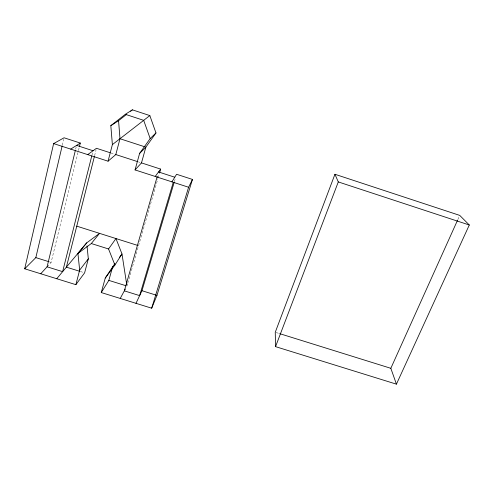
<?xml version="1.0" encoding="UTF-8"?>
<svg xmlns="http://www.w3.org/2000/svg" width="494" height="494" viewBox="0 0 494 494"><rect width="100%" height="100%" fill="white"/><g stroke="black" fill="none" stroke-linecap="round" stroke-linejoin="round"><path stroke-width="0.37" stroke-dasharray="2.47 1.85" d="M62.306 145.279L63.72 139.283M75.662 149.151L76.212 146.903M47.091 266.816L51.129 262.394L78.293 151.257M78.472 150.509L79.207 147.527M91.946 155.227L92.699 152.245M94.595 155.709L96.095 149.781M126.946 286.032L127.576 283.834M127.792 283.099L157.901 178.686M158.111 177.951L159.389 173.536M174.388 181.65L175.487 177.964M457.833 219.602L459.093 216.792M49.672 261.937L51.129 262.394M80.244 271.472L83.165 272.385M275.992 332.499L278.937 333.419M110.798 152.942L115.096 154.338M138.555 161.946L140.024 162.421"/><path stroke-width="0.74" d="M87.024 245.895L88.321 258.831L84.622 272.836L75.872 284.668L24.7 268.785L53.636 143.593L64.072 137.789L80.3 143.05L79.386 146.78M24.7 268.785L35.827 257.627L62.133 146.026M40.743 273.769L47.091 266.816L75.298 150.651M91.761 155.974L62.633 271.657L47.091 266.816M94.41 156.456L66.381 267.149L56.742 278.733M75.872 284.668L79.67 270.082L77.922 253.434L86.722 242.857L99.535 233.366L91.31 243.542L77.922 253.434M53.636 143.593L108.056 161.192L112.385 144.594L110.817 125.68L125.322 114.305L132.404 109.841L149.836 115.584L155.981 132.948L145.86 147.156L139.592 153.443L135.053 169.924L188.609 187.251L192.45 179.427L176.58 174.277L171.931 181.854M108.056 161.192L115.812 154.566L119.993 138.728L118.566 120.684L126.384 114.559M192.45 179.427L156.956 295.387L151.677 308.194L101.264 292.553L105.259 278.06L114.923 263.493M101.264 292.553L108.847 280.388L112.718 266.47M135.053 169.924L141.488 162.897L145.86 147.156L119.993 138.728L112.385 144.594M157.265 176.389L124.334 290.855L139.641 295.622L173.252 182.366M159.599 172.795L160.661 169.115L141.488 162.897M135.98 303.322L141.969 290.719L174.172 182.385M151.677 308.194L188.609 187.251M334.938 174.271L275.257 332.271L275.553 346.64L396.435 384.159L469.3 225.005L459.729 215.39L334.938 174.271L338.291 181.922L275.553 346.64M396.435 384.159L390.828 368.308L457.512 220.299M120.227 298.438L125.309 289.046M114.923 265.031L121.993 253.959L115.967 238.559L108.55 248.97L114.923 265.031L105.259 278.06M139.592 153.443L150.182 138.555L155.981 132.948M119.344 257.535L121.993 253.959L126.711 284.538M155.202 176.444L160.661 169.115M79.67 270.082L88.321 258.831M86.722 242.857L66.381 267.149L79.515 271.243M130.595 111.255L132.404 109.841M119.993 138.728L143.748 120.308M125.322 114.305L143.674 120.338L149.836 115.584M87.716 154.616L96.472 148.293L110.082 152.708M110.817 125.68L118.566 120.684M70.71 149.114L80.3 143.05M35.827 257.627L48.943 261.715M108.847 280.388L126.217 285.804M141.969 290.719L156.956 295.387M279.672 333.648L390.828 368.308M91.31 243.542L108.55 248.97M76.755 226.159L137.845 245.475M115.812 154.566L137.82 161.705M76.576 145.403L93.076 150.75M158.543 171.961L174.777 177.223M338.291 181.922L469.3 225.005M143.674 120.338L150.182 138.555"/></g></svg>
